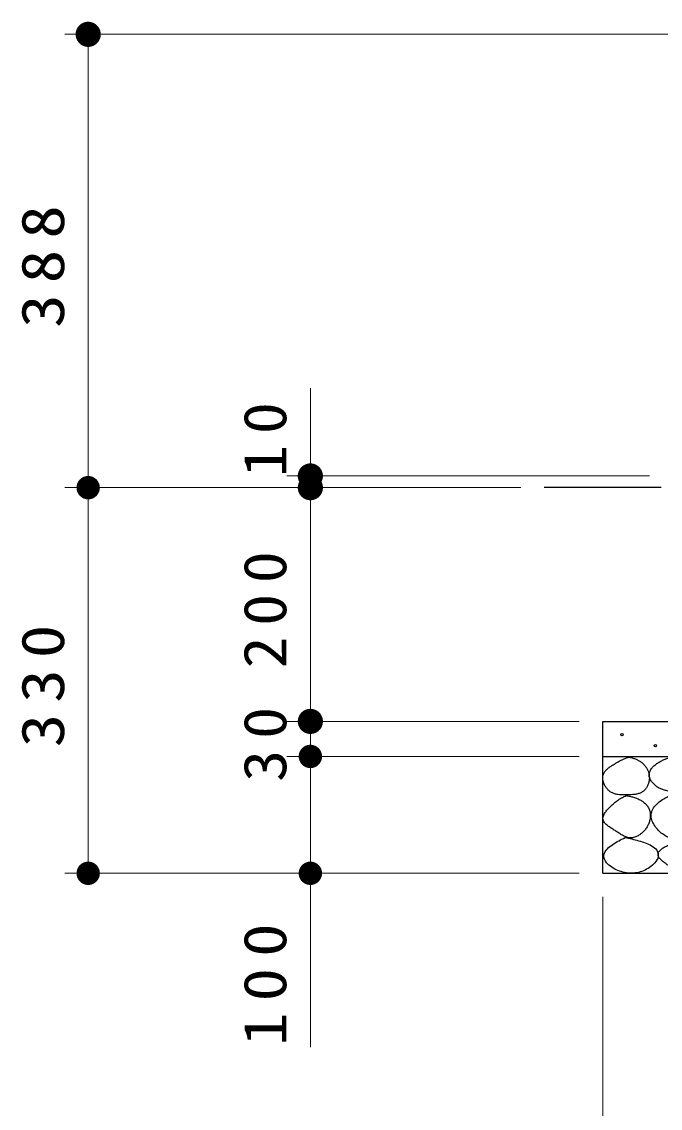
# Model space of a CAD drawing. Units: millimetres on the paper, scale 1:20. Extents: x -365 to 12, y -38 to 257.
# Drawn here: x -138.5 to -111.2, y 85.8 to 132.29 of the extents above; entities that cross this region are included whole.
import ezdxf

# ---------------------------------------------------------------- set-up
doc = ezdxf.new("R2010")
doc.units = ezdxf.units.MM
doc.layers.add('1_20', color=3, linetype='Continuous', lineweight=25)
doc.styles.add('ＭＳ ゴシック', font='')
doc.styles.get('ＭＳ ゴシック').set_extended_font_data('MS Gothic')

# ---------------------------------------------------------------- blocks, each defined once
blk = doc.blocks.new('filled_dot')
at = {"color": 0, "linetype": 'Continuous', "lineweight": -2, "const_width": 1.25}
blk.add_lwpolyline([(-0.625, 0, 1), (0.625, 0, 1)], format="xyb", close=True, dxfattribs=at)

msp = doc.modelspace()

# ---------------------------------------------------------------- linework, layer by layer
at = {"layer": '1_20', "color": 7, "lineweight": 13}
for p, q in [((-110.325, 131.75), (-136.656, 131.75)), ((-135.656, 112.353), (-135.656, 131.75)), ((-126.156, 112.353), (-126.156, 116.613)), ((-111.656, 112.853), (-127.156, 112.853)), ((-117.156, 112.353), (-136.656, 112.353)), ((-135.656, 95.853), (-135.656, 112.353)), ((-126.156, 102.353), (-126.156, 112.353)), ((-114.656, 102.353), (-127.156, 102.353)), ((-126.156, 100.853), (-126.156, 102.353)), ((-114.656, 100.853), (-127.156, 100.853)), ((-126.156, 88.408), (-126.156, 100.853)), ((-114.656, 95.853), (-136.656, 95.853)), ((-113.656, 94.853), (-113.656, 70.159))]:
    msp.add_line(p, q, dxfattribs=at)
at = {"layer": '1_20'}
for p, q in [((-111.156, 112.353), (-116.156, 112.353)), ((-113.656, 95.853), (-113.656, 102.353)), ((-113.656, 102.353), (-76.906, 102.353)), ((-113.656, 100.853), (-76.906, 100.853)), ((-113.656, 95.853), (-76.906, 95.853))]:
    msp.add_line(p, q, dxfattribs=at)
for centre in [(-112.825, 101.788), (-111.402, 101.314)]:
    msp.add_circle(centre, 0.05, dxfattribs=at)
for points, knots in [([(-112.534, 100.823), (-112.579, 100.809), (-112.624, 100.795), (-112.668, 100.779), (-112.713, 100.762), (-112.756, 100.743), (-112.799, 100.724), (-112.842, 100.704), (-112.885, 100.683), (-112.926, 100.661), (-112.968, 100.639), (-113.009, 100.616), (-113.05, 100.592), (-113.091, 100.568), (-113.132, 100.544), (-113.172, 100.519), (-113.213, 100.494), (-113.253, 100.47), (-113.292, 100.443), (-113.331, 100.417), (-113.371, 100.39), (-113.407, 100.361), (-113.444, 100.331), (-113.481, 100.3), (-113.513, 100.266), (-113.545, 100.231), (-113.576, 100.194), (-113.599, 100.153), (-113.621, 100.112), (-113.639, 100.067), (-113.648, 100.021), (-113.657, 99.975), (-113.657, 99.926), (-113.653, 99.88), (-113.648, 99.833), (-113.636, 99.786), (-113.622, 99.741), (-113.607, 99.697), (-113.587, 99.653), (-113.565, 99.612), (-113.542, 99.57), (-113.516, 99.53), (-113.487, 99.493), (-113.458, 99.456), (-113.426, 99.42), (-113.39, 99.389), (-113.355, 99.358), (-113.316, 99.33), (-113.275, 99.307), (-113.234, 99.284), (-113.189, 99.266), (-113.145, 99.252), (-113.1, 99.238), (-113.053, 99.229), (-113.006, 99.221), (-112.96, 99.214), (-112.912, 99.211), (-112.865, 99.208), (-112.818, 99.205), (-112.77, 99.206), (-112.723, 99.206), (-112.676, 99.206), (-112.629, 99.207), (-112.581, 99.208), (-112.534, 99.209), (-112.487, 99.21), (-112.439, 99.213), (-112.392, 99.216), (-112.345, 99.219), (-112.298, 99.225), (-112.251, 99.232), (-112.204, 99.239), (-112.159, 99.251), (-112.113, 99.263), (-112.067, 99.278), (-112.025, 99.298), (-111.983, 99.319), (-111.942, 99.344), (-111.906, 99.374), (-111.87, 99.404), (-111.838, 99.44), (-111.81, 99.478), (-111.782, 99.516), (-111.758, 99.558), (-111.738, 99.601), (-111.718, 99.643), (-111.703, 99.689), (-111.69, 99.734), (-111.678, 99.779), (-111.67, 99.827), (-111.666, 99.874), (-111.661, 99.92), (-111.661, 99.968), (-111.666, 100.015), (-111.67, 100.062), (-111.679, 100.109), (-111.691, 100.155), (-111.704, 100.2), (-111.721, 100.245), (-111.742, 100.287), (-111.762, 100.33), (-111.787, 100.371), (-111.814, 100.409), (-111.841, 100.447), (-111.873, 100.484), (-111.906, 100.517), (-111.939, 100.55), (-111.976, 100.581), (-112.013, 100.609), (-112.051, 100.637), (-112.092, 100.663), (-112.133, 100.686), (-112.174, 100.708), (-112.217, 100.729), (-112.261, 100.746), (-112.305, 100.764), (-112.35, 100.78), (-112.395, 100.792), (-112.441, 100.805), (-112.487, 100.814), (-112.534, 100.823)], [0, 0, 0, 0, 1, 1, 1, 2, 2, 2, 3, 3, 3, 4, 4, 4, 5, 5, 5, 6, 6, 6, 7, 7, 7, 8, 8, 8, 9, 9, 9, 10, 10, 10, 11, 11, 11, 12, 12, 12, 13, 13, 13, 14, 14, 14, 15, 15, 15, 16, 16, 16, 17, 17, 17, 18, 18, 18, 19, 19, 19, 20, 20, 20, 21, 21, 21, 22, 22, 22, 23, 23, 23, 24, 24, 24, 25, 25, 25, 26, 26, 26, 27, 27, 27, 28, 28, 28, 29, 29, 29, 30, 30, 30, 31, 31, 31, 32, 32, 32, 33, 33, 33, 34, 34, 34, 35, 35, 35, 36, 36, 36, 37, 37, 37, 38, 38, 38, 39, 39, 39, 40, 40, 40, 40]), ([(-110.562, 100.828), (-110.616, 100.823), (-110.669, 100.819), (-110.721, 100.81), (-110.773, 100.801), (-110.825, 100.789), (-110.876, 100.774), (-110.927, 100.76), (-110.977, 100.741), (-111.026, 100.721), (-111.075, 100.701), (-111.123, 100.678), (-111.17, 100.653), (-111.216, 100.628), (-111.262, 100.601), (-111.306, 100.571), (-111.35, 100.542), (-111.394, 100.51), (-111.434, 100.476), (-111.474, 100.441), (-111.513, 100.404), (-111.546, 100.363), (-111.58, 100.322), (-111.612, 100.278), (-111.633, 100.23), (-111.654, 100.182), (-111.669, 100.128), (-111.671, 100.077), (-111.672, 100.025), (-111.659, 99.97), (-111.642, 99.921), (-111.624, 99.872), (-111.596, 99.825), (-111.566, 99.781), (-111.537, 99.738), (-111.501, 99.697), (-111.463, 99.66), (-111.426, 99.623), (-111.384, 99.589), (-111.341, 99.559), (-111.297, 99.529), (-111.25, 99.502), (-111.203, 99.48), (-111.155, 99.457), (-111.105, 99.438), (-111.054, 99.422), (-111.004, 99.405), (-110.952, 99.393), (-110.9, 99.381), (-110.849, 99.37), (-110.796, 99.362), (-110.743, 99.354), (-110.691, 99.347), (-110.638, 99.342), (-110.585, 99.337), (-110.532, 99.332), (-110.479, 99.328), (-110.426, 99.325), (-110.373, 99.321), (-110.32, 99.318), (-110.267, 99.317), (-110.214, 99.316), (-110.161, 99.316), (-110.108, 99.319), (-110.055, 99.322), (-110.002, 99.328), (-109.95, 99.336), (-109.897, 99.345), (-109.845, 99.357), (-109.795, 99.372), (-109.744, 99.387), (-109.694, 99.406), (-109.645, 99.427), (-109.597, 99.449), (-109.549, 99.473), (-109.504, 99.5), (-109.458, 99.527), (-109.414, 99.557), (-109.373, 99.591), (-109.332, 99.624), (-109.292, 99.661), (-109.259, 99.702), (-109.227, 99.743), (-109.195, 99.789), (-109.178, 99.838), (-109.161, 99.887), (-109.154, 99.944), (-109.159, 99.995), (-109.164, 100.046), (-109.185, 100.098), (-109.208, 100.146), (-109.23, 100.193), (-109.262, 100.237), (-109.294, 100.279), (-109.326, 100.321), (-109.363, 100.36), (-109.4, 100.398), (-109.438, 100.435), (-109.478, 100.47), (-109.52, 100.503), (-109.561, 100.536), (-109.605, 100.567), (-109.65, 100.595), (-109.695, 100.623), (-109.742, 100.649), (-109.789, 100.672), (-109.837, 100.695), (-109.886, 100.715), (-109.936, 100.733), (-109.986, 100.751), (-110.037, 100.766), (-110.089, 100.779), (-110.14, 100.792), (-110.192, 100.802), (-110.245, 100.81), (-110.297, 100.817), (-110.35, 100.822), (-110.403, 100.826), (-110.456, 100.829), (-110.509, 100.828), (-110.562, 100.828)], [0, 0, 0, 0, 1, 1, 1, 2, 2, 2, 3, 3, 3, 4, 4, 4, 5, 5, 5, 6, 6, 6, 7, 7, 7, 8, 8, 8, 9, 9, 9, 10, 10, 10, 11, 11, 11, 12, 12, 12, 13, 13, 13, 14, 14, 14, 15, 15, 15, 16, 16, 16, 17, 17, 17, 18, 18, 18, 19, 19, 19, 20, 20, 20, 21, 21, 21, 22, 22, 22, 23, 23, 23, 24, 24, 24, 25, 25, 25, 26, 26, 26, 27, 27, 27, 28, 28, 28, 29, 29, 29, 30, 30, 30, 31, 31, 31, 32, 32, 32, 33, 33, 33, 34, 34, 34, 35, 35, 35, 36, 36, 36, 37, 37, 37, 38, 38, 38, 39, 39, 39, 40, 40, 40, 40]), ([(-112.66, 99.176), (-112.711, 99.153), (-112.761, 99.13), (-112.81, 99.103), (-112.859, 99.077), (-112.906, 99.048), (-112.952, 99.018), (-112.998, 98.987), (-113.043, 98.954), (-113.086, 98.92), (-113.13, 98.886), (-113.173, 98.85), (-113.214, 98.814), (-113.256, 98.777), (-113.297, 98.74), (-113.337, 98.702), (-113.376, 98.663), (-113.415, 98.623), (-113.451, 98.581), (-113.487, 98.539), (-113.523, 98.496), (-113.553, 98.45), (-113.582, 98.403), (-113.613, 98.354), (-113.628, 98.302), (-113.643, 98.251), (-113.652, 98.19), (-113.641, 98.139), (-113.63, 98.088), (-113.594, 98.038), (-113.56, 97.996), (-113.526, 97.954), (-113.48, 97.92), (-113.436, 97.886), (-113.393, 97.851), (-113.346, 97.822), (-113.3, 97.791), (-113.254, 97.761), (-113.206, 97.732), (-113.16, 97.702), (-113.113, 97.672), (-113.067, 97.641), (-113.021, 97.611), (-112.974, 97.58), (-112.929, 97.549), (-112.881, 97.52), (-112.834, 97.492), (-112.786, 97.463), (-112.736, 97.44), (-112.686, 97.417), (-112.634, 97.395), (-112.58, 97.384), (-112.527, 97.372), (-112.47, 97.367), (-112.415, 97.372), (-112.361, 97.376), (-112.306, 97.39), (-112.254, 97.409), (-112.202, 97.427), (-112.152, 97.453), (-112.105, 97.482), (-112.058, 97.51), (-112.013, 97.544), (-111.972, 97.581), (-111.93, 97.617), (-111.891, 97.657), (-111.856, 97.699), (-111.821, 97.742), (-111.788, 97.787), (-111.76, 97.835), (-111.732, 97.882), (-111.707, 97.933), (-111.687, 97.984), (-111.667, 98.035), (-111.651, 98.089), (-111.64, 98.143), (-111.629, 98.197), (-111.622, 98.253), (-111.621, 98.308), (-111.62, 98.363), (-111.623, 98.419), (-111.634, 98.473), (-111.644, 98.527), (-111.66, 98.582), (-111.683, 98.631), (-111.707, 98.681), (-111.738, 98.728), (-111.773, 98.771), (-111.808, 98.813), (-111.849, 98.851), (-111.892, 98.886), (-111.935, 98.92), (-111.982, 98.95), (-112.03, 98.978), (-112.078, 99.005), (-112.129, 99.029), (-112.18, 99.05), (-112.231, 99.072), (-112.283, 99.09), (-112.336, 99.106), (-112.389, 99.123), (-112.443, 99.136), (-112.497, 99.148), (-112.551, 99.159), (-112.606, 99.167), (-112.66, 99.176)], [0, 0, 0, 0, 1, 1, 1, 2, 2, 2, 3, 3, 3, 4, 4, 4, 5, 5, 5, 6, 6, 6, 7, 7, 7, 8, 8, 8, 9, 9, 9, 10, 10, 10, 11, 11, 11, 12, 12, 12, 13, 13, 13, 14, 14, 14, 15, 15, 15, 16, 16, 16, 17, 17, 17, 18, 18, 18, 19, 19, 19, 20, 20, 20, 21, 21, 21, 22, 22, 22, 23, 23, 23, 24, 24, 24, 25, 25, 25, 26, 26, 26, 27, 27, 27, 28, 28, 28, 29, 29, 29, 30, 30, 30, 31, 31, 31, 32, 32, 32, 33, 33, 33, 34, 34, 34, 35, 35, 35, 35]), ([(-111.198, 97.611), (-111.134, 97.565), (-111.07, 97.519), (-111.003, 97.477), (-110.936, 97.435), (-110.868, 97.396), (-110.797, 97.361), (-110.727, 97.326), (-110.655, 97.294), (-110.58, 97.268), (-110.506, 97.242), (-110.43, 97.219), (-110.353, 97.205), (-110.276, 97.192), (-110.196, 97.183), (-110.118, 97.186), (-110.04, 97.189), (-109.96, 97.201), (-109.885, 97.224), (-109.811, 97.247), (-109.738, 97.282), (-109.672, 97.323), (-109.605, 97.364), (-109.543, 97.415), (-109.487, 97.47), (-109.431, 97.524), (-109.379, 97.586), (-109.335, 97.651), (-109.291, 97.716), (-109.252, 97.786), (-109.222, 97.858), (-109.192, 97.93), (-109.168, 98.007), (-109.155, 98.084), (-109.142, 98.161), (-109.138, 98.242), (-109.144, 98.32), (-109.149, 98.397), (-109.166, 98.476), (-109.189, 98.551), (-109.212, 98.626), (-109.244, 98.699), (-109.282, 98.768), (-109.321, 98.836), (-109.367, 98.902), (-109.419, 98.96), (-109.47, 99.019), (-109.53, 99.074), (-109.594, 99.118), (-109.657, 99.163), (-109.729, 99.201), (-109.802, 99.229), (-109.875, 99.256), (-109.953, 99.274), (-110.031, 99.285), (-110.108, 99.296), (-110.188, 99.297), (-110.267, 99.293), (-110.345, 99.288), (-110.424, 99.276), (-110.5, 99.259), (-110.577, 99.242), (-110.653, 99.219), (-110.727, 99.193), (-110.801, 99.166), (-110.874, 99.134), (-110.944, 99.098), (-111.013, 99.062), (-111.082, 99.023), (-111.147, 98.978), (-111.211, 98.933), (-111.274, 98.884), (-111.33, 98.83), (-111.386, 98.775), (-111.441, 98.715), (-111.482, 98.649), (-111.524, 98.583), (-111.561, 98.509), (-111.577, 98.434), (-111.593, 98.359), (-111.591, 98.275), (-111.577, 98.2), (-111.562, 98.124), (-111.526, 98.05), (-111.49, 97.981), (-111.453, 97.912), (-111.405, 97.848), (-111.357, 97.786), (-111.308, 97.724), (-111.253, 97.668), (-111.198, 97.611)], [0, 0, 0, 0, 1, 1, 1, 2, 2, 2, 3, 3, 3, 4, 4, 4, 5, 5, 5, 6, 6, 6, 7, 7, 7, 8, 8, 8, 9, 9, 9, 10, 10, 10, 11, 11, 11, 12, 12, 12, 13, 13, 13, 14, 14, 14, 15, 15, 15, 16, 16, 16, 17, 17, 17, 18, 18, 18, 19, 19, 19, 20, 20, 20, 21, 21, 21, 22, 22, 22, 23, 23, 23, 24, 24, 24, 25, 25, 25, 26, 26, 26, 27, 27, 27, 28, 28, 28, 29, 29, 29, 30, 30, 30, 30]), ([(-112.701, 97.379), (-112.791, 97.336), (-112.881, 97.293), (-112.968, 97.245), (-113.055, 97.198), (-113.143, 97.149), (-113.224, 97.092), (-113.305, 97.035), (-113.392, 96.977), (-113.455, 96.903), (-113.519, 96.83), (-113.592, 96.74), (-113.606, 96.65), (-113.619, 96.561), (-113.583, 96.45), (-113.537, 96.367), (-113.491, 96.285), (-113.408, 96.215), (-113.33, 96.154), (-113.253, 96.094), (-113.163, 96.045), (-113.074, 96.003), (-112.984, 95.962), (-112.888, 95.929), (-112.792, 95.905), (-112.696, 95.881), (-112.596, 95.865), (-112.498, 95.86), (-112.399, 95.855), (-112.297, 95.86), (-112.2, 95.877), (-112.103, 95.894), (-112.006, 95.924), (-111.915, 95.962), (-111.823, 96), (-111.734, 96.048), (-111.653, 96.105), (-111.572, 96.162), (-111.491, 96.226), (-111.43, 96.302), (-111.368, 96.378), (-111.298, 96.469), (-111.283, 96.559), (-111.267, 96.649), (-111.29, 96.763), (-111.337, 96.842), (-111.383, 96.92), (-111.482, 96.979), (-111.565, 97.031), (-111.648, 97.084), (-111.743, 97.12), (-111.835, 97.157), (-111.928, 97.193), (-112.023, 97.222), (-112.119, 97.249), (-112.214, 97.277), (-112.311, 97.3), (-112.408, 97.321), (-112.506, 97.343), (-112.603, 97.361), (-112.701, 97.379)], [0, 0, 0, 0, 1, 1, 1, 2, 2, 2, 3, 3, 3, 4, 4, 4, 5, 5, 5, 6, 6, 6, 7, 7, 7, 8, 8, 8, 9, 9, 9, 10, 10, 10, 11, 11, 11, 12, 12, 12, 13, 13, 13, 14, 14, 14, 15, 15, 15, 16, 16, 16, 17, 17, 17, 18, 18, 18, 19, 19, 19, 20, 20, 20, 20]), ([(-109.846, 97.172), (-109.898, 97.181), (-109.95, 97.19), (-110.003, 97.195), (-110.055, 97.201), (-110.108, 97.204), (-110.161, 97.204), (-110.214, 97.204), (-110.267, 97.201), (-110.319, 97.195), (-110.372, 97.19), (-110.424, 97.181), (-110.476, 97.171), (-110.527, 97.16), (-110.578, 97.146), (-110.629, 97.131), (-110.68, 97.117), (-110.73, 97.1), (-110.779, 97.081), (-110.829, 97.062), (-110.878, 97.042), (-110.925, 97.019), (-110.973, 96.997), (-111.02, 96.973), (-111.065, 96.944), (-111.109, 96.916), (-111.155, 96.887), (-111.191, 96.85), (-111.228, 96.813), (-111.269, 96.768), (-111.282, 96.722), (-111.295, 96.675), (-111.286, 96.615), (-111.268, 96.568), (-111.25, 96.522), (-111.209, 96.48), (-111.173, 96.442), (-111.138, 96.403), (-111.096, 96.37), (-111.055, 96.337), (-111.014, 96.304), (-110.97, 96.274), (-110.927, 96.244), (-110.883, 96.213), (-110.839, 96.185), (-110.794, 96.157), (-110.75, 96.129), (-110.704, 96.101), (-110.658, 96.076), (-110.612, 96.05), (-110.565, 96.026), (-110.517, 96.004), (-110.469, 95.982), (-110.42, 95.961), (-110.371, 95.943), (-110.321, 95.926), (-110.27, 95.911), (-110.219, 95.898), (-110.167, 95.886), (-110.115, 95.877), (-110.063, 95.87), (-110.011, 95.863), (-109.958, 95.859), (-109.905, 95.858), (-109.852, 95.857), (-109.799, 95.858), (-109.747, 95.862), (-109.694, 95.866), (-109.641, 95.873), (-109.59, 95.883), (-109.538, 95.892), (-109.486, 95.905), (-109.436, 95.92), (-109.385, 95.935), (-109.335, 95.954), (-109.287, 95.975), (-109.239, 95.996), (-109.192, 96.021), (-109.147, 96.048), (-109.102, 96.075), (-109.058, 96.106), (-109.017, 96.139), (-108.976, 96.172), (-108.937, 96.208), (-108.901, 96.247), (-108.866, 96.286), (-108.832, 96.328), (-108.806, 96.373), (-108.779, 96.418), (-108.755, 96.467), (-108.742, 96.517), (-108.729, 96.568), (-108.722, 96.622), (-108.726, 96.674), (-108.729, 96.726), (-108.742, 96.779), (-108.761, 96.828), (-108.779, 96.877), (-108.805, 96.925), (-108.835, 96.968), (-108.865, 97.01), (-108.901, 97.051), (-108.941, 97.085), (-108.98, 97.119), (-109.026, 97.149), (-109.073, 97.172), (-109.119, 97.195), (-109.171, 97.212), (-109.222, 97.224), (-109.273, 97.236), (-109.326, 97.242), (-109.379, 97.244), (-109.431, 97.247), (-109.485, 97.244), (-109.537, 97.239), (-109.59, 97.234), (-109.642, 97.225), (-109.694, 97.214), (-109.745, 97.203), (-109.796, 97.187), (-109.846, 97.172)], [0, 0, 0, 0, 1, 1, 1, 2, 2, 2, 3, 3, 3, 4, 4, 4, 5, 5, 5, 6, 6, 6, 7, 7, 7, 8, 8, 8, 9, 9, 9, 10, 10, 10, 11, 11, 11, 12, 12, 12, 13, 13, 13, 14, 14, 14, 15, 15, 15, 16, 16, 16, 17, 17, 17, 18, 18, 18, 19, 19, 19, 20, 20, 20, 21, 21, 21, 22, 22, 22, 23, 23, 23, 24, 24, 24, 25, 25, 25, 26, 26, 26, 27, 27, 27, 28, 28, 28, 29, 29, 29, 30, 30, 30, 31, 31, 31, 32, 32, 32, 33, 33, 33, 34, 34, 34, 35, 35, 35, 36, 36, 36, 37, 37, 37, 38, 38, 38, 39, 39, 39, 40, 40, 40, 40])]:
    msp.add_open_spline(points, degree=3, knots=knots, dxfattribs=at)

# ---------------------------------------------------------------- block references
at = {"layer": '1_20', "color": 7, "lineweight": 13}
for p, xscale, yscale, rotation in [((-135.656, 131.75), 0.431, 0.431, 270), ((-126.156, 112.853), 0.431, 0.431, 270), ((-135.656, 112.353), 0.4, 0.4, 270), ((-126.156, 112.353), 0.431, 0.431, 270), ((-126.156, 102.353), 0.431, 0.431, 270), ((-126.156, 100.853), 0.4, 0.4, 270), ((-135.656, 95.853), 0.4, 0.4, 90), ((-126.156, 95.853), 0.4, 0.4, 90)]:
    msp.add_blockref('filled_dot', p, dxfattribs=dict(at, xscale=xscale, yscale=yscale, rotation=rotation))

# ---------------------------------------------------------------- texts
at = {"layer": '1_20', "color": 7, "char_height": 1.833, "attachment_point": 8, "rotation": 90, "style": 'ＭＳ ゴシック'}
for s, insert in [('\\T1.33;\\W1.15;388', (-136.656, 122.052)), ('\\T1.34;\\W1.1;10', (-127.156, 114.644)), ('\\T1.33;\\W1.1;200', (-127.156, 107.353)), ('\\T1.33;\\W1.15;330', (-136.656, 104.103)), ('\\T1.34;\\W1.1;30', (-127.156, 101.603)), ('\\T1.33;\\W1.15;100', (-127.156, 91.324))]:
    msp.add_mtext(s, dxfattribs=dict(at, insert=insert))

doc.saveas('drawing.dxf')
